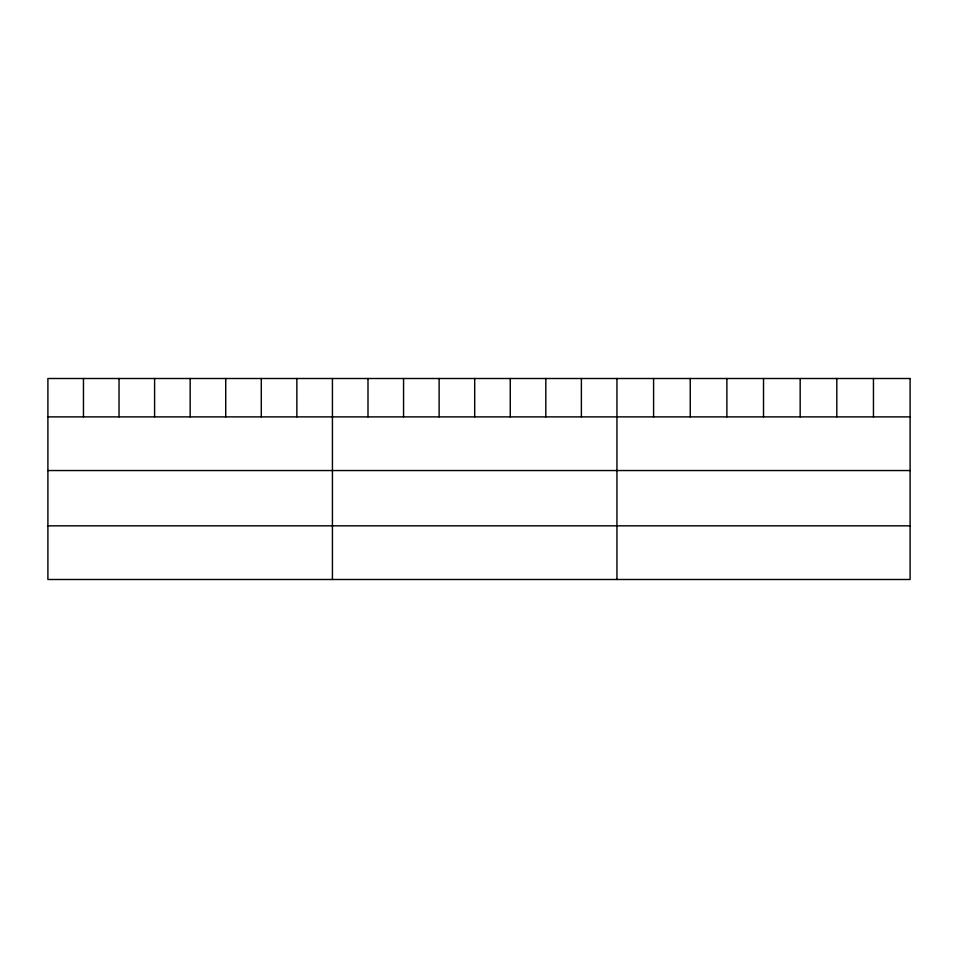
<?xml version="1.0" encoding="UTF-8"?>
<svg xmlns="http://www.w3.org/2000/svg" width="958" height="958" viewBox="0 0 958 958"><rect width="100%" height="100%" fill="white"/><g stroke="black" fill="none" stroke-linecap="round" stroke-linejoin="round"><path stroke-width="1.44" d="M47.9 416.886L910.1 416.886M47.9 470.546L910.1 470.546M47.9 525.834L910.1 525.834M873.457 378.506L873.457 416.886M836.813 378.506L836.813 416.886M800.17 378.506L800.17 416.886M763.526 378.506L763.526 416.886M726.883 378.506L726.883 416.886M690.239 378.506L690.239 416.886M653.595 378.506L653.595 416.886M616.952 378.506L616.952 579.494M581.386 378.506L581.386 416.886M545.821 378.506L545.821 416.886M510.255 378.506L510.255 416.886M474.689 378.506L474.689 416.886M439.123 378.506L439.123 416.886M403.558 378.506L403.558 416.886M367.992 378.506L367.992 416.886M332.426 378.506L332.426 579.494M296.86 378.506L296.86 416.886M261.294 378.506L261.294 416.886M225.729 378.506L225.729 416.886M190.163 378.506L190.163 416.886M154.597 378.506L154.597 416.886M119.032 378.506L119.032 416.886M83.466 378.506L83.466 416.886M910.1 378.506L47.9 378.506L47.9 579.494L910.1 579.494L910.1 378.506"/></g></svg>
